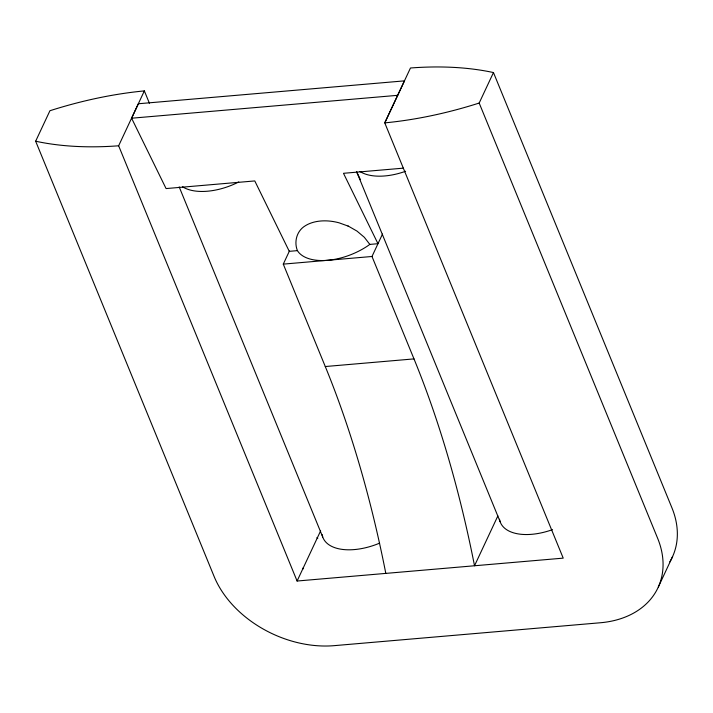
<?xml version="1.0" encoding="UTF-8"?>
<svg xmlns="http://www.w3.org/2000/svg" width="713" height="713" viewBox="0 0 713 713"><rect width="100%" height="100%" fill="white"/><g stroke="black" fill="none" stroke-linecap="round" stroke-linejoin="round"><path stroke-width="1.07" d="M144.356 90.899L118.643 145.782L297.098 581.024L563.217 558.136L384.762 122.877L410.474 67.993A276.323 148.242 -22.3 0 1 493.467 72.557L479.181 103.046L657.644 538.306A98.367 71.71 25.1 0 1 600.426 622.752L334.308 645.648A98.367 71.71 25.1 0 1 214.114 576.469L35.65 141.219L49.937 110.729A276.323 148.242 -22.3 0 1 144.356 90.899L149.418 103.26M403.362 168.152L343.488 173.304L377.979 243.703L369.833 244.407L367.052 246.341A49.5 26.55 -22.3 0 1 298.542 252.242L297.428 250.637L289.273 251.341L254.782 180.933L166.076 188.571L131.602 118.215L138.367 103.759L404.485 80.863L384.762 122.877A276.323 148.242 -22.3 0 0 479.181 103.046M385.813 573.404A613.002 260.646 85.1 0 0 325.28 366.535L283.284 264.122L289.433 251.003M497.888 515.873L474.519 565.765A613.002 260.646 85.1 0 0 413.986 358.897L371.99 256.484L382.498 234.069M320.627 530.846L297.098 581.024M658.331 586.986L672.617 556.496M369.833 244.407L364.325 237.286L357.008 231.11L348.443 226.199L339.147 222.839A40.454 27.058 20.1 0 0 305.351 225.745C296.849 230.7 293.801 241.689 297.428 250.637M348.443 226.199L347.989 226.039M131.602 118.215L397.72 95.319M283.284 264.122L371.99 256.484M325.28 366.535L413.986 358.897M317.802 538.288L316.857 537.745M303.515 568.778L302.57 568.234M356.571 171.744L360.457 179.676M493.467 72.557L671.922 507.816A98.367 71.71 25.1 0 1 669.837 561.826M356.589 171.61L500.143 521.729M179.177 186.886L322.731 537.005M552.53 529.625A49.5 26.55 -22.3 0 1 499.501 519.216M405.599 171.263A49.5 26.55 -22.3 0 1 360.003 171.521M118.643 145.782A276.323 148.242 -22.3 0 1 35.65 141.219M379.601 543.146A49.5 26.55 -22.3 0 1 322.089 534.492M238.766 181.967A49.5 26.55 -22.3 0 1 182.59 186.797"/></g></svg>
